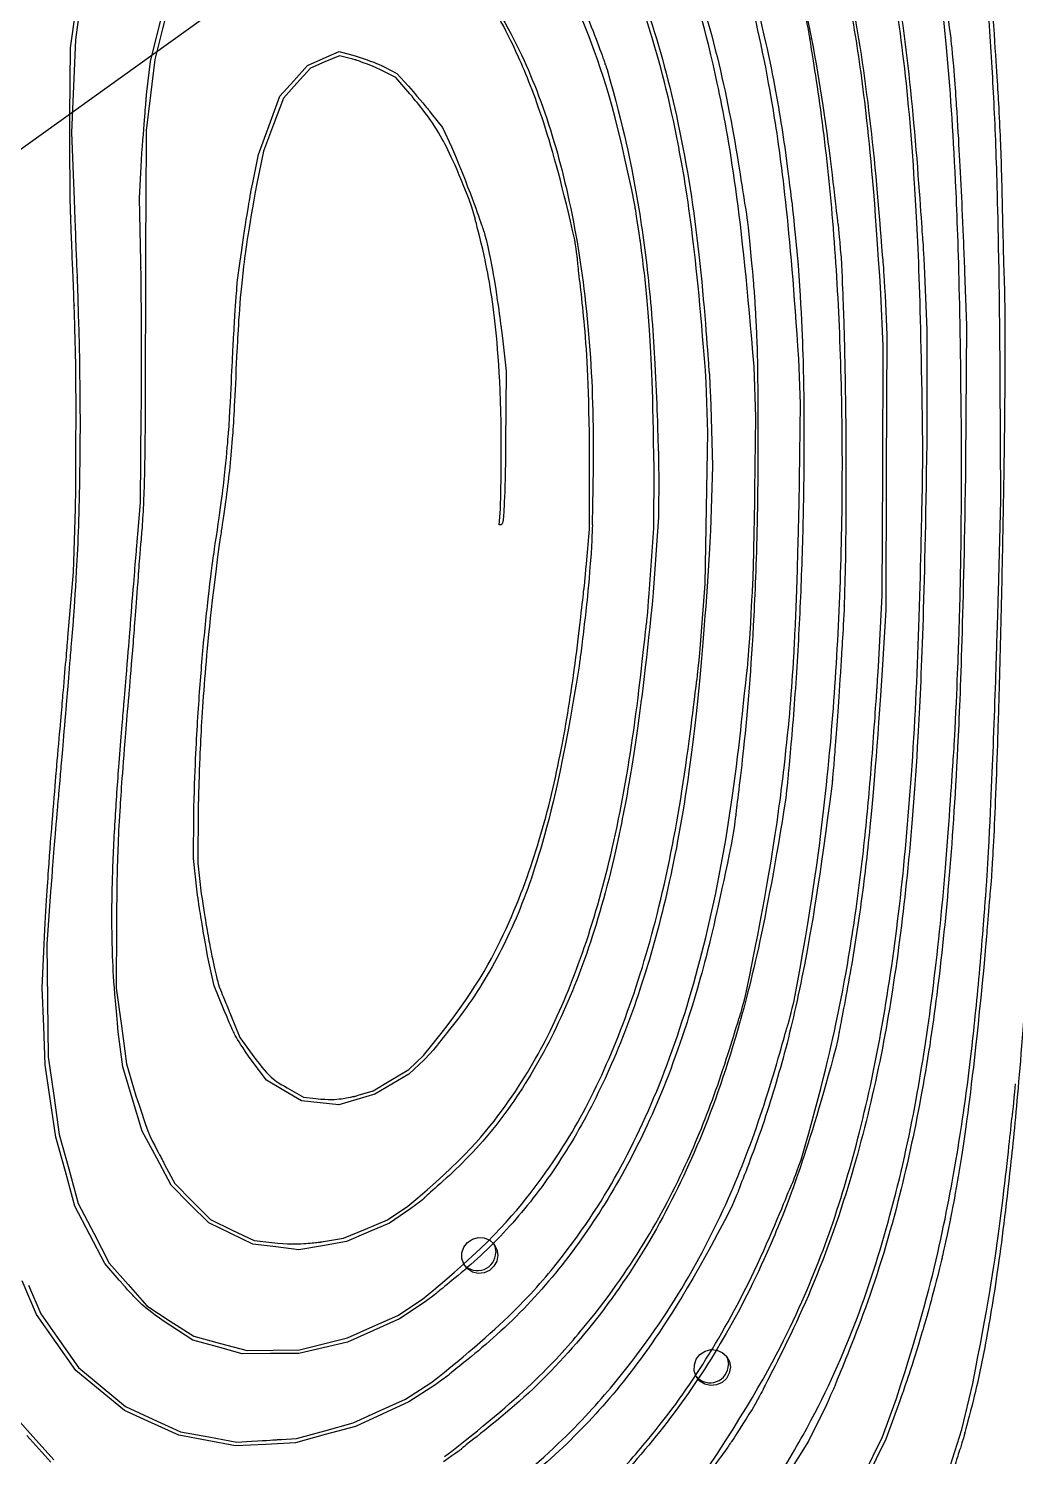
# Model space of a CAD drawing. Header units: millimetres. Extents: x -1640 to 0, y -1584 to 0.
# Drawn here: x -1118.4 to -939.9, y -1447.6 to -1189.4 of the extents above; entities that cross this region are included whole.
import ezdxf

# ---------------------------------------------------------------- set-up
doc = ezdxf.new("R2010")
doc.units = ezdxf.units.MM

msp = doc.modelspace()

# ---------------------------------------------------------------- linework, layer by layer
at = {"color": 7, "linetype": 'Continuous'}
for p, q in [((-1639.34, -1584.03), (-797.39, -979.77)), ((-1094.89, -1189.46), (-1093.44, -1183.6)), ((-1092.8, -1183.88), (-1094.16, -1189.43)), ((-1110.81, -1192.88), (-1109.87, -1186.03)), ((-1109.09, -1185.58), (-1109.88, -1191.41)), ((-1096.34, -1195.31), (-1094.89, -1189.46)), ((-1094.16, -1189.43), (-1095.53, -1194.98)), ((-1109.88, -1191.41), (-1110.25, -1199.79)), ((-1110.9, -1205.24), (-1110.81, -1192.88)), ((-1096.98, -1200.82), (-1096.34, -1195.31)), ((-1095.53, -1194.98), (-1096.32, -1201.39)), ((-1067.93, -1196.02), (-1065.09, -1194.78)), ((-1064.81, -1195.41), (-1067.43, -1196.54)), ((-1065.09, -1194.78), (-1062.25, -1193.54)), ((-1062.18, -1194.28), (-1064.81, -1195.41)), ((-1062.25, -1193.54), (-1059.32, -1194.29)), ((-1059.73, -1194.9), (-1062.18, -1194.28)), ((-1070.43, -1198.82), (-1067.93, -1196.02)), ((-1067.43, -1196.54), (-1069.86, -1199.24)), ((-1052, -1198.23), (-1054.64, -1196.87)), ((-1054.1, -1196.27), (-1051.8, -1197.5)), ((-1051.8, -1197.5), (-1049.69, -1199.81)), ((-1110.25, -1199.79), (-1110.61, -1208.16)), ((-1072.93, -1201.62), (-1070.43, -1198.82)), ((-1069.86, -1199.24), (-1072.29, -1201.93)), ((-1049.78, -1200.75), (-1052, -1198.23)), ((-1096.32, -1201.39), (-1097.11, -1207.8)), ((-1074.87, -1206.88), (-1072.93, -1201.62)), ((-1072.29, -1201.93), (-1074.09, -1206.74)), ((-1045.56, -1204.7), (-1043.53, -1207.28)), ((-1110.61, -1208.16), (-1110.17, -1220.29)), ((-1097.11, -1207.8), (-1097.2, -1221.18)), ((-1076.81, -1212.15), (-1074.87, -1206.88)), ((-1074.09, -1206.74), (-1075.88, -1211.55)), ((-1043.53, -1207.28), (-1041.9, -1210.75)), ((-1098.31, -1220.03), (-1097.97, -1213.18)), ((-1077.86, -1217.25), (-1076.81, -1212.15)), ((-1075.88, -1211.55), (-1077.11, -1217.39)), ((-1098.08, -1231.52), (-1098.31, -1220.03)), ((-956.36, -1233.75), (-955.93, -1243.78)), ((-949.14, -1233.35), (-948.81, -1243.09)), ((-963.84, -1246.8), (-964.28, -1237.25)), ((-963.51, -1237.64), (-963.17, -1244.76)), ((-955.93, -1243.78), (-955.98, -1264.43)), ((-948.81, -1243.09), (-948.95, -1267.81)), ((-1032.69, -1245.37), (-1032.05, -1251.32)), ((-963.93, -1269.35), (-963.84, -1246.8)), ((-963.17, -1244.76), (-963.29, -1269.63)), ((-978.83, -1257.21), (-979.13, -1249.07)), ((-1032.05, -1251.32), (-1032.12, -1264.41)), ((-986.85, -1259.66), (-987.21, -1250.5)), ((-995.55, -1262.41), (-995.85, -1253.39)), ((-942.58, -1274.7), (-942.67, -1252.59)), ((-979.07, -1275.54), (-978.83, -1257.21)), ((-1098.15, -1275), (-1098, -1259)), ((-995, -1257.6), (-994.7, -1268.5)), ((-987.04, -1273.04), (-986.85, -1259.66)), ((-995.79, -1276.08), (-995.55, -1262.41)), ((-1016.98, -1279.89), (-1016.93, -1266.8)), ((-1005.35, -1279.71), (-1005.29, -1268.95)), ((-1004.45, -1269.98), (-1004.49, -1277.71)), ((-994.7, -1268.5), (-995.08, -1280.14)), ((-964.02, -1291.89), (-963.93, -1269.35)), ((-963.29, -1269.63), (-963.4, -1294.5)), ((-1098.64, -1280.83), (-1098.15, -1275)), ((-943, -1291.28), (-942.58, -1274.7)), ((-1110.26, -1287.69), (-1109.9, -1276.2)), ((-1033.29, -1279.12), (-1033.08, -1276.28)), ((-1004.49, -1277.71), (-1005.43, -1291.36)), ((-996.03, -1289.75), (-995.79, -1276.08)), ((-1032.96, -1279.11), (-1033.29, -1279.12)), ((-1017.5, -1286.15), (-1016.98, -1279.89)), ((-1006.15, -1291.51), (-1005.35, -1279.71)), ((-1111.21, -1298.76), (-1110.26, -1287.69)), ((-996.96, -1301.55), (-996.03, -1289.75)), ((-964.72, -1304.7), (-964.02, -1291.89)), ((-963.4, -1294.5), (-963.97, -1304.4)), ((-1088.56, -1339.46), (-1088.52, -1331.74)), ((-1087.72, -1330.55), (-1087.77, -1340.29)), ((-1087.88, -1345.55), (-1088.56, -1339.46)), ((-1087.77, -1340.29), (-1087.15, -1345.81)), ((-1114.4, -1345.49), (-1115.07, -1354.95)), ((-1102.5, -1351.57), (-1102.52, -1362.91)), ((-1115.93, -1362.82), (-1115.58, -1354.96)), ((-1115.07, -1354.95), (-1114.95, -1365.13)), ((-1084.84, -1362.45), (-1086.02, -1357.05)), ((-1115.64, -1369.8), (-1115.93, -1362.82)), ((-1102.52, -1362.91), (-1101.61, -1369.73)), ((-1082.99, -1366.92), (-1084.84, -1362.45)), ((-1114.95, -1365.13), (-1114.83, -1375.31)), ((-1081.87, -1367.67), (-1080.16, -1371.83)), ((-1115.36, -1376.77), (-1115.64, -1369.8)), ((-1101.32, -1377.14), (-1102.16, -1370.76)), ((-1101.61, -1369.73), (-1100.71, -1376.55)), ((-1080.16, -1371.83), (-1077.96, -1374.88)), ((-1114.83, -1375.31), (-1113.83, -1382.33)), ((-1075.39, -1379.54), (-1077.93, -1376.09)), ((-1049.63, -1377.6), (-1046.99, -1375.05)), ((-1046.81, -1375.81), (-1049.63, -1378.42)), ((-1114.41, -1383.3), (-1115.36, -1376.77)), ((-1099.57, -1382.94), (-1101.32, -1377.14)), ((-1100.71, -1376.55), (-1098.97, -1382.34)), ((-1052.86, -1379.52), (-1049.63, -1377.6)), ((-1049.63, -1378.42), (-1052.71, -1380.25)), ((-1072.21, -1381.39), (-1075.39, -1379.54)), ((-1071.62, -1380.91), (-1068.65, -1382.62)), ((-1056.09, -1381.44), (-1052.86, -1379.52)), ((-1052.71, -1380.25), (-1055.8, -1382.08)), ((-1113.46, -1389.83), (-1114.41, -1383.3)), ((-1113.83, -1382.33), (-1112.83, -1389.35)), ((-1097.82, -1388.73), (-1099.57, -1382.94)), ((-1069.03, -1383.24), (-1072.21, -1381.39)), ((-1065.65, -1383.61), (-1069.03, -1383.24)), ((-1068.65, -1382.62), (-1066.47, -1382.87)), ((-1062.28, -1383.97), (-1065.65, -1383.61)), ((-1059.04, -1383.03), (-1062.28, -1383.97)), ((-1055.8, -1382.08), (-1059.04, -1383.03)), ((-1058.76, -1382.26), (-1056.09, -1381.44)), ((-1095.22, -1393.63), (-1097.82, -1388.73)), ((-1111.73, -1396.06), (-1113.46, -1389.83)), ((-1112.83, -1389.35), (-1111.13, -1395.58)), ((-1092.61, -1398.54), (-1095.22, -1393.63)), ((-1110, -1402.29), (-1111.73, -1396.06)), ((-1111.13, -1395.58), (-1109.43, -1401.81)), ((-1093.78, -1394.77), (-1091.96, -1398.24)), ((-1089.2, -1401.93), (-1092.61, -1398.54)), ((-1091.96, -1398.24), (-1088.73, -1401.48)), ((-1109.43, -1401.81), (-1106.61, -1407.21)), ((-1085.79, -1405.32), (-1089.2, -1401.93)), ((-1088.73, -1401.48), (-1085.49, -1404.73)), ((-1107.31, -1407.48), (-1110, -1402.29)), ((-1053.48, -1404.81), (-1049.82, -1402.34)), ((-1049.25, -1402.76), (-1053.1, -1405.37)), ((-1081.83, -1407.24), (-1085.79, -1405.32)), ((-1085.49, -1404.73), (-1081.55, -1406.64)), ((-1081.55, -1406.64), (-1077.6, -1408.55)), ((-1061.46, -1408.1), (-1057.47, -1406.45)), ((-1057, -1407.04), (-1060.9, -1408.71)), ((-1057.47, -1406.45), (-1053.48, -1404.81)), ((-1053.1, -1405.37), (-1057, -1407.04)), ((-1104.61, -1412.68), (-1107.31, -1407.48)), ((-1106.61, -1407.21), (-1103.8, -1412.61)), ((-1077.86, -1409.17), (-1081.83, -1407.24)), ((-1073.69, -1409.69), (-1077.86, -1409.17)), ((-1077.6, -1408.55), (-1074.38, -1408.9)), ((-1069.52, -1410.2), (-1073.69, -1409.69)), ((-1065.21, -1409.46), (-1069.52, -1410.2)), ((-1060.9, -1408.71), (-1065.21, -1409.46)), ((-1064.7, -1408.66), (-1061.46, -1408.1)), ((-1101.99, -1415.69), (-1104.61, -1412.68)), ((-1103.8, -1412.61), (-1100.4, -1416.47)), ((-1116.96, -1421.88), (-1119.52, -1415.81)), ((-1118.39, -1416.62), (-1116.2, -1421.78)), ((-1100.4, -1416.47), (-1096.99, -1420.34)), ((-1051.59, -1422.08), (-1047.18, -1419.12)), ((-1047.04, -1419.88), (-1051.3, -1422.69)), ((-1113.39, -1426.94), (-1116.96, -1421.88)), ((-1116.2, -1421.78), (-1112.77, -1426.62)), ((-1096.99, -1420.34), (-1092.76, -1423.09)), ((-1056.14, -1424.1), (-1051.59, -1422.08)), ((-1088.66, -1426.53), (-1092.83, -1423.86)), ((-1092.76, -1423.09), (-1088.52, -1425.84)), ((-1060.69, -1426.12), (-1056.14, -1424.1)), ((-1056, -1424.81), (-1060.69, -1426.93)), ((-1051.3, -1422.69), (-1056, -1424.81)), ((-1109.82, -1432.01), (-1113.39, -1426.94)), ((-1112.77, -1426.62), (-1109.35, -1431.47)), ((-1084.2, -1427.77), (-1088.66, -1426.53)), ((-1088.52, -1425.84), (-1083.69, -1427.14)), ((-1079.75, -1429.01), (-1084.2, -1427.77)), ((-1083.69, -1427.14), (-1078.85, -1428.43)), ((-1069.4, -1428.29), (-1065.05, -1427.21)), ((-1060.69, -1426.93), (-1065.09, -1427.93)), ((-1065.05, -1427.21), (-1060.69, -1426.12)), ((-1074.62, -1428.97), (-1079.75, -1429.01)), ((-1078.85, -1428.43), (-1074.13, -1428.36)), ((-1069.49, -1428.94), (-1074.62, -1428.97)), ((-1074.13, -1428.36), (-1069.4, -1428.29)), ((-1065.09, -1427.93), (-1069.49, -1428.94)), ((-1105.43, -1435.63), (-1109.82, -1432.01)), ((-1109.35, -1431.47), (-1105.1, -1435.02)), ((-1105.1, -1435.02), (-1100.85, -1438.56)), ((-1050.2, -1437.19), (-1045.64, -1434.27)), ((-1044.94, -1434.67), (-1049.61, -1437.7)), ((-949.6, -1442.7), (-947.67, -1434.35)), ((-1101.04, -1439.26), (-1105.43, -1435.63)), ((-1054.95, -1439.35), (-1050.2, -1437.19)), ((-1049.61, -1437.7), (-1054.45, -1439.92)), ((-963.99, -1444.01), (-961.45, -1437.11)), ((-960.84, -1437.51), (-963.4, -1444.47)), ((-1122.34, -1438.65), (-1118.08, -1443.41)), ((-1096.14, -1441.5), (-1101.04, -1439.26)), ((-1100.85, -1438.56), (-1095.9, -1440.83)), ((-1059.71, -1441.51), (-1054.95, -1439.35)), ((-1054.45, -1439.92), (-1059.3, -1442.14)), ((-974.12, -1438.21), (-977.35, -1444.79)), ((-1091.24, -1443.74), (-1096.14, -1441.5)), ((-1095.9, -1440.83), (-1090.94, -1443.1)), ((-1090.94, -1443.1), (-1085.82, -1444.04)), ((-1069.93, -1444.31), (-1064.82, -1442.91)), ((-1064.82, -1442.91), (-1059.71, -1441.51)), ((-1059.3, -1442.14), (-1064.73, -1443.63)), ((-952.14, -1450.67), (-949.6, -1442.7)), ((-1114.35, -1448.6), (-1118.68, -1443.76)), ((-1118.08, -1443.41), (-1113.82, -1448.16)), ((-1086.12, -1444.7), (-1091.24, -1443.74)), ((-1080.99, -1445.67), (-1086.12, -1444.7)), ((-1085.82, -1444.04), (-1080.7, -1444.98)), ((-1075.57, -1445.39), (-1080.99, -1445.67)), ((-1080.7, -1444.98), (-1078.06, -1444.83)), ((-1070.15, -1445.12), (-1075.57, -1445.39)), ((-1072.68, -1444.49), (-1069.93, -1444.31)), ((-1064.73, -1443.63), (-1070.15, -1445.12)), ((-977.35, -1444.79), (-981.2, -1450.96)), ((-967.4, -1451.04), (-963.99, -1444.01)), ((-963.4, -1444.47), (-966.88, -1451.56))]:
    msp.add_line(p, q, dxfattribs=at)
at = {"color": 7, "linetype": 'Continuous', "lineweight": 25, "flags": 128}
for points in [[(-1033.53, -1411.17), (-1033.72, -1412.23), (-1034.23, -1413.18), (-1035.03, -1413.92), (-1036.02, -1414.36), (-1037.1, -1414.47), (-1038.14, -1414.22), (-1039.04, -1413.65), (-1039.7, -1412.81), (-1040.05, -1411.8), (-1040.04, -1410.73), (-1039.69, -1409.71), (-1039.02, -1408.86), (-1038.11, -1408.26), (-1037.07, -1407.98), (-1035.99, -1408.05), (-1035, -1408.47), (-1034.21, -1409.18), (-1033.71, -1410.12), (-1033.53, -1411.17)], [(-1034.3, -1409.08), (-1034.06, -1409.62), (-1033.88, -1410.67)], [(-991.49, -1431.45), (-991.68, -1432.51), (-992.19, -1433.46), (-992.99, -1434.2), (-993.98, -1434.64), (-995.06, -1434.75), (-996.1, -1434.5), (-997, -1433.93), (-997.66, -1433.09), (-998.01, -1432.09), (-998, -1431.01), (-997.65, -1430), (-996.98, -1429.14), (-996.07, -1428.54), (-995.03, -1428.26), (-993.95, -1428.34), (-992.97, -1428.75), (-992.18, -1429.46), (-991.67, -1430.4), (-991.49, -1431.45)], [(-992.26, -1429.36), (-992.02, -1429.9), (-991.84, -1430.95)]]:
    msp.add_lwpolyline(points, dxfattribs=at)
at = {"color": 7, "linetype": 'Continuous', "lineweight": 25}
for centre in [(-1037.2, -1410.66), (-995.16, -1430.94)]:
    msp.add_arc(centre, 3.31, 221.6398, 359.8019, dxfattribs=at)
at = {"color": 7, "linetype": 'Continuous'}
for points, knots in [([(-1027.13, -1098.98), (-1013.87, -1111.05), (-1002.5, -1124.95), (-992.96, -1140.83), (-985.17, -1158.83), (-978.83, -1180.11), (-974.29, -1204.04), (-971.47, -1230.78), (-972.26, -1221.84), (-971.47, -1230.78)], [0, 0, 0, 0, 0.121684, 0.243718, 0.369613, 0.502753, 0.653321, 0.818221, 1, 1, 1, 1]), ([(-956.68, -1266.56), (-956.95, -1240.09), (-958.04, -1216.17), (-960, -1194.58), (-962.88, -1175.1), (-966.74, -1157.5), (-973.32, -1136.93), (-981.76, -1118.73), (-992.16, -1102.38), (-988.54, -1107.74), (-992.16, -1102.38)], [0, 0, 0, 0, 0.154453, 0.294273, 0.420987, 0.536225, 0.641745, 0.768382, 0.886203, 1, 1, 1, 1]), ([(-991.31, -1102.37), (-982.66, -1115.57), (-975.38, -1129.91), (-969.39, -1145.7), (-964.59, -1163.27), (-960.76, -1183.95), (-958.05, -1207.32), (-956.36, -1233.75), (-956.83, -1224.93), (-956.36, -1233.75)], [0, 0, 0, 0, 0.11473, 0.231522, 0.354113, 0.486176, 0.638455, 0.808604, 1, 1, 1, 1]), ([(-949.66, -1268.41), (-949.83, -1240.62), (-950.65, -1215.76), (-952.16, -1193.54), (-954.41, -1173.69), (-957.44, -1155.94), (-962.68, -1135.41), (-969.44, -1117.39), (-977.83, -1101.27), (-974.9, -1106.57), (-977.83, -1101.27)], [0, 0, 0, 0, 0.161553, 0.306292, 0.435953, 0.552349, 0.657385, 0.781112, 0.89364, 1, 1, 1, 1]), ([(-1000.74, -1109.05), (-991.8, -1121.55), (-984.15, -1135.56), (-977.75, -1151.24), (-972.56, -1168.76), (-968.35, -1189.27), (-965.35, -1212.16), (-963.51, -1237.64), (-964.02, -1229.13), (-963.51, -1237.64)], [0, 0, 0, 0, 0.1132224, 0.2307608, 0.3554046, 0.4897576, 0.6434809, 0.8128501, 1, 1, 1, 1]), ([(-970.2, -1114.01), (-965.08, -1126.26), (-960.73, -1139.65), (-957.1, -1154.36), (-953.71, -1173.59), (-951.23, -1195.13), (-951.97, -1187.94), (-951.23, -1195.13)], [0, 0, 0, 0, 0.158894, 0.327353, 0.508324, 0.741429, 1, 1, 1, 1]), ([(-1042.2, -1117.75), (-1030.21, -1127.07), (-1019.59, -1138.46), (-1010.38, -1151.84), (-1002.62, -1167.12), (-996.09, -1185.07), (-991.25, -1204.93), (-988.14, -1226.6), (-989.03, -1219.35), (-988.14, -1226.6)], [0, 0, 0, 0, 0.120968, 0.245155, 0.374688, 0.511302, 0.663483, 0.826098, 1, 1, 1, 1]), ([(-979.13, -1249.07), (-980.71, -1224.61), (-983.61, -1202.58), (-987.88, -1182.77), (-993.59, -1165.02), (-1001.18, -1148.41), (-1010.49, -1133.62), (-1021.59, -1120.44), (-1017.76, -1124.73), (-1021.59, -1120.44)], [0, 0, 0, 0, 0.176284, 0.336329, 0.482391, 0.617046, 0.749047, 0.875414, 1, 1, 1, 1]), ([(-1045.21, -1131.41), (-1032.69, -1141.53), (-1021.97, -1154.05), (-1013.05, -1169), (-1005.92, -1186.43), (-1000.35, -1207.36), (-996.71, -1231.07), (-995, -1257.6), (-995.41, -1248.74), (-995, -1257.6)], [0, 0, 0, 0, 0.114257, 0.231367, 0.355118, 0.488791, 0.642366, 0.812158, 1, 1, 1, 1]), ([(-995.85, -1253.39), (-997.57, -1229.48), (-1000.98, -1207.77), (-1006.08, -1188.31), (-1012.86, -1171.13), (-1021.73, -1155.64), (-1032.39, -1142.77), (-1044.83, -1132.54), (-1040.53, -1135.79), (-1044.83, -1132.54)], [0, 0, 0, 0, 0.176781, 0.339065, 0.487866, 0.624576, 0.756874, 0.880822, 1, 1, 1, 1]), ([(-987.21, -1250.5), (-989.4, -1222.71), (-993.61, -1197.82), (-999.84, -1175.88), (-1006.14, -1160.75), (-1013.66, -1147.49), (-1022.4, -1136.14), (-1019.37, -1139.84), (-1022.4, -1136.14)], [0, 0, 0, 0, 0.228089, 0.43494, 0.622095, 0.756785, 0.882132, 1, 1, 1, 1]), ([(-1008.76, -1221.3), (-1012.14, -1204.29), (-1017.6, -1188.23), (-1024.87, -1173.64), (-1031.67, -1163.55), (-1039.27, -1154.96), (-1047.54, -1148.11), (-1044.7, -1150.31), (-1047.54, -1148.11)], [0, 0, 0, 0, 0.203633, 0.403247, 0.595248, 0.738553, 0.8737, 1, 1, 1, 1]), ([(-964.28, -1237.25), (-965.36, -1219.78), (-966.9, -1203.9), (-968.92, -1189.39), (-971.97, -1173.77), (-975.8, -1159.43), (-974.45, -1164.19), (-975.8, -1159.43)], [0, 0, 0, 0, 0.221593, 0.423801, 0.609568, 0.811529, 1, 1, 1, 1]), ([(-1050.08, -1166.51), (-1040.38, -1175.52), (-1032.2, -1187.39), (-1025.6, -1201.88), (-1020.66, -1218.74), (-1017.33, -1238.67), (-1015.98, -1260.64), (-1016.68, -1284.38), (-1016.29, -1276.47), (-1016.68, -1284.38)], [0, 0, 0, 0, 0.104358, 0.218172, 0.343768, 0.482171, 0.641099, 0.813939, 1, 1, 1, 1]), ([(-991.71, -1168.11), (-987.29, -1182.14), (-983.82, -1197.12), (-981.7, -1209.81), (-980.08, -1223.49), (-980.57, -1218.92), (-980.08, -1223.49)], [0, 0, 0, 0, 0.259732, 0.530928, 0.757443, 1, 1, 1, 1]), ([(-942.67, -1252.59), (-942.84, -1233.84), (-943.19, -1217.44), (-943.76, -1202.7), (-944.74, -1186.49), (-946.11, -1170.48), (-945.63, -1175.81), (-946.11, -1170.48)], [0, 0, 0, 0, 0.227916, 0.427345, 0.606814, 0.804331, 1, 1, 1, 1]), ([(-1019.62, -1227.57), (-1023.8, -1209.09), (-1029.91, -1193.14), (-1036.07, -1182.39), (-1043.41, -1173.22), (-1040.86, -1176.2), (-1043.41, -1173.22)], [0, 0, 0, 0, 0.314424, 0.59844, 0.804566, 1, 1, 1, 1]), ([(-1021.18, -1178.44), (-1019.4, -1182.22), (-1017.12, -1187.72), (-1015.31, -1192.43), (-1013.77, -1196.8), (-1014.27, -1195.34), (-1013.77, -1196.8)], [0, 0, 0, 0, 0.21089, 0.511657, 0.766114, 1, 1, 1, 1]), ([(-980.03, -1365.43), (-976.73, -1347.97), (-974.19, -1328.56), (-972.4, -1307.79), (-971.37, -1286.21), (-971.12, -1264.42), (-971.63, -1243.34), (-972.9, -1223.14), (-974.93, -1204.36), (-977.74, -1187.53), (-976.74, -1193.13), (-977.74, -1187.53)], [0, 0, 0, 0, 0.099006, 0.20817, 0.324585, 0.445257, 0.567152, 0.685115, 0.798449, 0.904325, 1, 1, 1, 1]), ([(-944.02, -1187.31), (-943.42, -1195.93), (-942.99, -1202.9), (-942.69, -1209), (-942.45, -1216.12), (-942.28, -1224.37), (-942.33, -1221.62), (-942.28, -1224.37)], [0, 0, 0, 0, 0.232894, 0.421097, 0.585579, 0.777519, 1, 1, 1, 1]), ([(-1054.64, -1196.87), (-1057.55, -1195.6), (-1059.73, -1194.9), (-1059, -1195.12), (-1059.73, -1194.9)], [0, 0, 0, 0, 0.581913, 1, 1, 1, 1]), ([(-1059.32, -1194.29), (-1056.24, -1195.31), (-1054.1, -1196.27), (-1054.81, -1195.94), (-1054.1, -1196.27)], [0, 0, 0, 0, 0.579227, 1, 1, 1, 1]), ([(-951.23, -1195.13), (-950.81, -1200.37), (-950.38, -1207.01), (-949.96, -1214.58), (-949.5, -1224.04), (-949.14, -1233.35), (-949.26, -1230.25), (-949.14, -1233.35)], [0, 0, 0, 0, 0.137304, 0.311256, 0.509359, 0.75683, 1, 1, 1, 1]), ([(-1013.77, -1196.8), (-1010.66, -1207.85), (-1008.14, -1220.38), (-1006.25, -1234.13), (-1004.87, -1251.58), (-1004.45, -1269.98), (-1004.52, -1263.84), (-1004.45, -1269.98)], [0, 0, 0, 0, 0.155403, 0.328197, 0.515767, 0.751957, 1, 1, 1, 1]), ([(-1049.69, -1199.81), (-1047.34, -1202.51), (-1045.56, -1204.7), (-1046.15, -1203.96), (-1045.56, -1204.7)], [0, 0, 0, 0, 0.559824, 1, 1, 1, 1]), ([(-1097.97, -1213.18), (-1097.47, -1205.92), (-1096.98, -1200.82), (-1097.16, -1202.52), (-1096.98, -1200.82)], [0, 0, 0, 0, 0.586881, 1, 1, 1, 1]), ([(-1038.23, -1221.65), (-1041.02, -1214.24), (-1043.81, -1208.66), (-1046.43, -1204.8), (-1049.78, -1200.75), (-1048.63, -1202.08), (-1049.78, -1200.75)], [0, 0, 0, 0, 0.328813, 0.587521, 0.781565, 1, 1, 1, 1]), ([(-1110.79, -1222.84), (-1110.87, -1219.37), (-1110.91, -1214.34), (-1110.9, -1205.24), (-1110.91, -1208.28), (-1110.9, -1205.24)], [0, 0, 0, 0, 0.197174, 0.482901, 1, 1, 1, 1]), ([(-1041.9, -1210.75), (-1038.07, -1219.95), (-1035.64, -1227.52), (-1036.4, -1224.98), (-1035.64, -1227.52)], [0, 0, 0, 0, 0.556579, 1, 1, 1, 1]), ([(-1077.11, -1217.39), (-1078.72, -1225.98), (-1079.82, -1234.35), (-1080.4, -1241.49), (-1080.82, -1249.73), (-1080.7, -1246.98), (-1080.82, -1249.73)], [0, 0, 0, 0, 0.267917, 0.52669, 0.746684, 1, 1, 1, 1]), ([(-1080.59, -1234.89), (-1079.27, -1224.98), (-1077.86, -1217.25), (-1078.36, -1219.83), (-1077.86, -1217.25)], [0, 0, 0, 0, 0.560004, 1, 1, 1, 1]), ([(-1110.17, -1220.29), (-1109.96, -1225.74), (-1109.78, -1230.45), (-1109.66, -1233.2), (-1109.59, -1234.75), (-1109.61, -1234.23), (-1109.59, -1234.75)], [0, 0, 0, 0, 0.377244, 0.703, 0.892802, 1, 1, 1, 1]), ([(-1097.2, -1221.18), (-1097.24, -1228.74), (-1097.26, -1238.09), (-1097.28, -1245.74), (-1097.28, -1252.88), (-1097.28, -1250.5), (-1097.28, -1252.88)], [0, 0, 0, 0, 0.238536, 0.533469, 0.774736, 1, 1, 1, 1]), ([(-1110.21, -1237.52), (-1110.58, -1228.36), (-1110.7, -1225.22), (-1110.79, -1222.84), (-1110.76, -1223.63), (-1110.79, -1222.84)], [0, 0, 0, 0, 0.623553, 0.837473, 1, 1, 1, 1]), ([(-1033.08, -1276.28), (-1032.63, -1259.47), (-1033.71, -1243.19), (-1035.56, -1231.58), (-1038.23, -1221.65), (-1037.27, -1224.94), (-1038.23, -1221.65)], [0, 0, 0, 0, 0.304189, 0.599725, 0.813118, 1, 1, 1, 1]), ([(-1008.04, -1225.95), (-1008.52, -1222.97), (-1008.76, -1221.3), (-1008.68, -1221.86), (-1008.76, -1221.3)], [0, 0, 0, 0, 0.6418957, 1, 1, 1, 1]), ([(-980.08, -1223.49), (-979.48, -1229.59), (-979.32, -1231.25), (-979.22, -1232.2), (-979.26, -1231.89), (-979.22, -1232.2)], [0, 0, 0, 0, 0.700683, 0.891188, 1, 1, 1, 1]), ([(-1005.29, -1268.95), (-1005.45, -1255.33), (-1006.09, -1242.84), (-1006.93, -1233.94), (-1008.04, -1225.95), (-1007.64, -1228.61), (-1008.04, -1225.95)], [0, 0, 0, 0, 0.315452, 0.605319, 0.812629, 1, 1, 1, 1]), ([(-942.28, -1224.37), (-942.13, -1230.7), (-942.02, -1233.68), (-942.06, -1232.68), (-942.02, -1233.68)], [0, 0, 0, 0, 0.679404, 1, 1, 1, 1]), ([(-1035.64, -1227.52), (-1034.79, -1231.22), (-1033.89, -1236.39), (-1032.69, -1245.37), (-1033.06, -1242.37), (-1032.69, -1245.37)], [0, 0, 0, 0, 0.209897, 0.499652, 1, 1, 1, 1]), ([(-1016.93, -1266.8), (-1017.06, -1254.28), (-1017.64, -1243.59), (-1019.62, -1227.57), (-1018.86, -1232.9), (-1019.62, -1227.57)], [0, 0, 0, 0, 0.3176879, 0.5897071, 1, 1, 1, 1]), ([(-988.14, -1226.6), (-987.65, -1231.66), (-987.31, -1235.45), (-987.07, -1238.66), (-986.85, -1242.63), (-986.62, -1247.87), (-986.69, -1246.13), (-986.62, -1247.87)], [0, 0, 0, 0, 0.238309, 0.41673, 0.567588, 0.754, 1, 1, 1, 1]), ([(-1098, -1259), (-1097.96, -1250.98), (-1097.97, -1242.55), (-1098.01, -1236.46), (-1098.08, -1231.52), (-1098.05, -1233.17), (-1098.08, -1231.52)], [0, 0, 0, 0, 0.2917419, 0.598491, 0.8200149, 1, 1, 1, 1]), ([(-971.47, -1230.78), (-971.12, -1237.64), (-970.85, -1246.5), (-970.66, -1256.61), (-970.57, -1267.2), (-970.58, -1278.02), (-970.71, -1287.68), (-970.96, -1295.34), (-970.86, -1292.79), (-970.96, -1295.34)], [0, 0, 0, 0, 0.106525, 0.243838, 0.400348, 0.564446, 0.731843, 0.881471, 1, 1, 1, 1]), ([(-979.22, -1232.2), (-978.51, -1242.66), (-978.16, -1255.36), (-978.15, -1269.58), (-978.47, -1284.57), (-979.15, -1300.3), (-980.15, -1315.23), (-981.45, -1328.51), (-980.99, -1324.09), (-981.45, -1328.51)], [0, 0, 0, 0, 0.108869, 0.240761, 0.388202, 0.543649, 0.706847, 0.861848, 1, 1, 1, 1]), ([(-942.02, -1233.68), (-941.86, -1238.72), (-941.82, -1246.7), (-941.88, -1256.95), (-942.02, -1268.85), (-942.25, -1281.75), (-942.53, -1294.99), (-942.84, -1307.23), (-943.19, -1318.67), (-943.55, -1328.76), (-943.92, -1336.98), (-944.29, -1342.79), (-944.16, -1340.85), (-944.29, -1342.79)], [0, 0, 0, 0, 0.0462918, 0.1193801, 0.2133874, 0.3224206, 0.440583, 0.5619763, 0.6740926, 0.7788938, 0.8714374, 0.9467832, 1, 1, 1, 1]), ([(-1109.59, -1234.75), (-1109, -1252.85), (-1109.09, -1271.95), (-1109.6, -1286.19), (-1110.5, -1298.6), (-1110.17, -1294.47), (-1110.5, -1298.6)], [0, 0, 0, 0, 0.28376, 0.582552, 0.805523, 1, 1, 1, 1]), ([(-1082.04, -1259.97), (-1081.63, -1251.45), (-1081.32, -1245.32), (-1081.08, -1241.01), (-1080.84, -1237.52), (-1080.6, -1234.89), (-1080.68, -1235.77), (-1080.6, -1234.89)], [0, 0, 0, 0, 0.339365, 0.583911, 0.75573, 0.894924, 1, 1, 1, 1]), ([(-1109.9, -1276.2), (-1109.71, -1255.52), (-1109.89, -1246.89), (-1110.21, -1237.52), (-1110.1, -1240.64), (-1110.21, -1237.52)], [0, 0, 0, 0, 0.534263, 0.757595, 1, 1, 1, 1]), ([(-986.62, -1247.87), (-986.29, -1273.03), (-987.21, -1298.53), (-988.77, -1317.7), (-991.01, -1335.2), (-990.2, -1329.37), (-991.01, -1335.2)], [0, 0, 0, 0, 0.287685, 0.579259, 0.798799, 1, 1, 1, 1]), ([(-1080.82, -1249.73), (-1081.15, -1257.36), (-1081.52, -1263.51), (-1081.99, -1268.89), (-1082.78, -1275.22), (-1083.91, -1282.64), (-1083.52, -1280.17), (-1083.91, -1282.64)], [0, 0, 0, 0, 0.231004, 0.417387, 0.580807, 0.773489, 1, 1, 1, 1]), ([(-1097.28, -1252.88), (-1097.31, -1261.16), (-1097.38, -1267.87), (-1097.52, -1273.31), (-1097.77, -1278.42), (-1098.12, -1282.57), (-1097.99, -1281.18), (-1098.12, -1282.57)], [0, 0, 0, 0, 0.278591, 0.504835, 0.687785, 0.860182, 1, 1, 1, 1]), ([(-1084.63, -1282.51), (-1083.55, -1275.45), (-1082.75, -1269.08), (-1082.04, -1259.97), (-1082.24, -1263.01), (-1082.04, -1259.97)], [0, 0, 0, 0, 0.314283, 0.597204, 1, 1, 1, 1]), ([(-1032.12, -1264.41), (-1032.24, -1274.71), (-1032.56, -1278.62), (-1032.74, -1279), (-1032.96, -1279.11), (-1032.88, -1279.08), (-1032.96, -1279.11)], [0, 0, 0, 0, 0.6919824, 0.955237, 0.9835657, 1, 1, 1, 1]), ([(-955.98, -1264.43), (-956.39, -1293), (-957.47, -1318.7), (-959.29, -1341.78), (-961.88, -1362.52), (-965.29, -1381.16), (-971.09, -1402.83), (-978.48, -1421.94), (-987.57, -1439.05), (-984.39, -1433.42), (-987.57, -1439.05)], [0, 0, 0, 0, 0.159621, 0.303241, 0.432455, 0.548933, 0.654439, 0.779135, 0.892744, 1, 1, 1, 1]), ([(-995.41, -1449.43), (-986.69, -1436.23), (-979.23, -1421.89), (-972.95, -1406.11), (-967.79, -1388.58), (-963.7, -1369.01), (-960.65, -1347.5), (-958.51, -1323.45), (-957.21, -1296.56), (-956.68, -1266.56), (-956.79, -1276.56), (-956.68, -1266.56)], [0, 0, 0, 0, 0.082651, 0.16727, 0.25634, 0.352316, 0.457536, 0.571985, 0.699367, 0.841475, 1, 1, 1, 1]), ([(-948.95, -1267.81), (-949.37, -1295.55), (-950.32, -1320.58), (-951.83, -1343.13), (-953.93, -1363.42), (-956.66, -1381.69), (-961.24, -1402.93), (-967.04, -1421.6), (-974.12, -1438.21), (-971.64, -1432.72), (-974.12, -1438.21)], [0, 0, 0, 0, 0.160238, 0.304844, 0.435233, 0.552867, 0.659266, 0.784264, 0.896514, 1, 1, 1, 1]), ([(-950.76, -1314.52), (-950.36, -1305.34), (-950.07, -1297.49), (-949.88, -1290.02), (-949.78, -1283.79), (-949.71, -1276.74), (-949.66, -1268.41), (-949.67, -1271.18), (-949.66, -1268.41)], [0, 0, 0, 0, 0.1992725, 0.3694542, 0.5313681, 0.6663556, 0.8192003, 1, 1, 1, 1]), ([(-987.41, -1289.77), (-987.31, -1287.01), (-987.2, -1282.35), (-987.04, -1273.04), (-987.09, -1276.14), (-987.04, -1273.04)], [0, 0, 0, 0, 0.16473, 0.443255, 1, 1, 1, 1]), ([(-988.81, -1364.54), (-984.21, -1342.65), (-981.17, -1319.36), (-980.13, -1305.99), (-979.44, -1291.47), (-979.07, -1275.54), (-979.17, -1280.85), (-979.07, -1275.54)], [0, 0, 0, 0, 0.248764, 0.510405, 0.65996, 0.822142, 1, 1, 1, 1]), ([(-995.08, -1280.14), (-996.42, -1303.57), (-998.86, -1324.96), (-1002.42, -1344.34), (-1007.1, -1361.75), (-1012.92, -1377.23), (-1019.76, -1390.57), (-1027.71, -1402.1), (-1036.81, -1411.86), (-1047.04, -1419.88), (-1043.54, -1417.31), (-1047.04, -1419.88)], [0, 0, 0, 0, 0.152618, 0.29247, 0.420314, 0.537081, 0.643931, 0.74062, 0.830819, 0.916527, 1, 1, 1, 1]), ([(-1099.63, -1292.91), (-1099.37, -1289.64), (-1099.07, -1285.99), (-1098.64, -1280.83), (-1098.79, -1282.55), (-1098.64, -1280.83)], [0, 0, 0, 0, 0.270436, 0.572458, 1, 1, 1, 1]), ([(-1098.12, -1282.57), (-1098.35, -1285.27), (-1098.58, -1288.39), (-1098.51, -1287.35), (-1098.58, -1288.39)], [0, 0, 0, 0, 0.463751, 1, 1, 1, 1]), ([(-1088.52, -1331.74), (-1088.31, -1323.17), (-1087.78, -1313.35), (-1087.01, -1303.14), (-1085.89, -1291.79), (-1084.63, -1282.51), (-1085.07, -1285.6), (-1084.63, -1282.51)], [0, 0, 0, 0, 0.173664, 0.372787, 0.579961, 0.810747, 1, 1, 1, 1]), ([(-1083.91, -1282.64), (-1085.54, -1295.07), (-1086.81, -1309.2), (-1087.45, -1320.33), (-1087.72, -1330.55), (-1087.65, -1327.14), (-1087.72, -1330.55)], [0, 0, 0, 0, 0.260364, 0.555266, 0.787246, 1, 1, 1, 1]), ([(-1016.68, -1284.38), (-1017.05, -1289.23), (-1017.49, -1293.68), (-1018.02, -1298.19), (-1018.83, -1304.64), (-1018.56, -1302.49), (-1018.83, -1304.64)], [0, 0, 0, 0, 0.239046, 0.458353, 0.680989, 1, 1, 1, 1]), ([(-1098.58, -1288.39), (-1099.01, -1294.24), (-1099.55, -1301.1), (-1100.59, -1313.58), (-1100.24, -1309.42), (-1100.59, -1313.58)], [0, 0, 0, 0, 0.232243, 0.5042933, 1, 1, 1, 1]), ([(-1046.99, -1375.05), (-1038.47, -1364.83), (-1031.42, -1351.92), (-1025.75, -1336.11), (-1022.23, -1321.51), (-1019.49, -1304.89), (-1017.5, -1286.15), (-1018.08, -1292.41), (-1017.5, -1286.15)], [0, 0, 0, 0, 0.138358, 0.291824, 0.467543, 0.62497, 0.801837, 1, 1, 1, 1]), ([(-987.9, -1298.79), (-987.6, -1293.22), (-987.41, -1289.77), (-987.47, -1290.92), (-987.41, -1289.77)], [0, 0, 0, 0, 0.6176427, 1, 1, 1, 1]), ([(-1100.87, -1308.2), (-1100.22, -1300.46), (-1099.63, -1292.91), (-1099.82, -1295.43), (-1099.63, -1292.91)], [0, 0, 0, 0, 0.5062848, 1, 1, 1, 1]), ([(-1049.81, -1402.34), (-1039.78, -1394.02), (-1031.05, -1383.41), (-1023.6, -1370.47), (-1017.42, -1355.18), (-1012.3, -1336.62), (-1008.55, -1315.4), (-1006.15, -1291.51), (-1006.82, -1299.48), (-1006.15, -1291.51)], [0, 0, 0, 0, 0.105223, 0.2163516, 0.3373071, 0.4712324, 0.6280468, 0.8037894, 1, 1, 1, 1]), ([(-1005.43, -1291.36), (-1007.72, -1314.44), (-1011.22, -1334.98), (-1015.96, -1353.05), (-1021.96, -1368.7), (-1029.62, -1382.56), (-1038.71, -1393.89), (-1049.25, -1402.76), (-1045.6, -1399.94), (-1049.25, -1402.76)], [0, 0, 0, 0, 0.188552, 0.357752, 0.509126, 0.644639, 0.772366, 0.889266, 1, 1, 1, 1]), ([(-945.04, -1342.51), (-944.39, -1330.56), (-943.78, -1316.24), (-943, -1291.28), (-943.24, -1299.6), (-943, -1291.28)], [0, 0, 0, 0, 0.233204, 0.512817, 1, 1, 1, 1]), ([(-970.96, -1295.34), (-971.25, -1300.47), (-971.68, -1307.12), (-972.16, -1314.17), (-972.53, -1319.25), (-972.86, -1323.35), (-973.09, -1325.91), (-973.01, -1325.06), (-973.09, -1325.91)], [0, 0, 0, 0, 0.167782, 0.385227, 0.615702, 0.782065, 0.916085, 1, 1, 1, 1]), ([(-1110.5, -1298.6), (-1110.67, -1300.58), (-1111.01, -1304.58), (-1111.73, -1313.31), (-1111.49, -1310.4), (-1111.73, -1313.31)], [0, 0, 0, 0, 0.134423, 0.406219, 1, 1, 1, 1]), ([(-1113.11, -1320.75), (-1112.6, -1314.96), (-1112.03, -1308.35), (-1111.59, -1303.25), (-1111.21, -1298.76), (-1111.34, -1300.26), (-1111.21, -1298.76)], [0, 0, 0, 0, 0.26338, 0.563834, 0.795883, 1, 1, 1, 1]), ([(-1045.64, -1434.27), (-1032.01, -1423.58), (-1020.17, -1410.17), (-1010.13, -1394.05), (-1001.9, -1375.23), (-995.23, -1352.66), (-990.56, -1327.17), (-987.9, -1298.79), (-988.61, -1308.27), (-987.9, -1298.79)], [0, 0, 0, 0, 0.11271, 0.229246, 0.353206, 0.48756, 0.641964, 0.812293, 1, 1, 1, 1]), ([(-1047.18, -1419.12), (-1035.7, -1409.81), (-1025.7, -1398.24), (-1017.15, -1384.36), (-1010.05, -1368.15), (-1004.14, -1348.61), (-999.79, -1326.43), (-996.96, -1301.55), (-997.76, -1309.86), (-996.96, -1301.55)], [0, 0, 0, 0, 0.111136, 0.226302, 0.349227, 0.483075, 0.637766, 0.809495, 1, 1, 1, 1]), ([(-1018.83, -1304.64), (-1021.76, -1322.77), (-1025.72, -1338.61), (-1030.73, -1352.23), (-1038.01, -1365.49), (-1046.81, -1375.81), (-1043.72, -1372.48), (-1046.81, -1375.81)], [0, 0, 0, 0, 0.2367, 0.4468716, 0.633165, 0.8268318, 1, 1, 1, 1]), ([(-978.7, -1393.91), (-974.73, -1380.26), (-971.46, -1365.71), (-968.83, -1349.85), (-967.15, -1336.17), (-965.8, -1321.19), (-964.72, -1304.7), (-965.05, -1310.2), (-964.72, -1304.7)], [0, 0, 0, 0, 0.156606, 0.320989, 0.498588, 0.650895, 0.817203, 1, 1, 1, 1]), ([(-963.97, -1304.4), (-965.01, -1320.31), (-966.23, -1334.3), (-967.69, -1346.87), (-969.8, -1360.54), (-972.42, -1373.75), (-971.51, -1369.35), (-972.42, -1373.75)], [0, 0, 0, 0, 0.228196, 0.429109, 0.610056, 0.80771, 1, 1, 1, 1]), ([(-1102.16, -1370.76), (-1103.02, -1362.35), (-1103.39, -1353.28), (-1103.26, -1342.81), (-1102.8, -1333.09), (-1102, -1321.68), (-1100.87, -1308.2), (-1101.26, -1312.69), (-1100.87, -1308.2)], [0, 0, 0, 0, 0.135107, 0.280028, 0.447211, 0.602237, 0.784545, 1, 1, 1, 1]), ([(-1111.73, -1313.31), (-1112.24, -1319.43), (-1112.73, -1325.12), (-1113.05, -1328.76), (-1113.27, -1331.22), (-1113.2, -1330.4), (-1113.27, -1331.22)], [0, 0, 0, 0, 0.341478, 0.659286, 0.862358, 1, 1, 1, 1]), ([(-1100.59, -1313.58), (-1101.35, -1322.7), (-1101.88, -1330.02), (-1102.22, -1336.32), (-1102.43, -1343.48), (-1102.5, -1351.57), (-1102.49, -1348.87), (-1102.5, -1351.57)], [0, 0, 0, 0, 0.240288, 0.433091, 0.598834, 0.78726, 1, 1, 1, 1]), ([(-999.88, -1474.05), (-987.47, -1459.08), (-977.13, -1442.59), (-968.7, -1424.05), (-962.03, -1402.97), (-957.92, -1384.29), (-954.72, -1363.49), (-952.36, -1340.31), (-950.76, -1314.52), (-951.22, -1323.12), (-950.76, -1314.52)], [0, 0, 0, 0, 0.113109, 0.226611, 0.345587, 0.475081, 0.587282, 0.710933, 0.847923, 1, 1, 1, 1]), ([(-1115.58, -1354.96), (-1115.2, -1347.6), (-1114.61, -1339.08), (-1113.96, -1330.87), (-1113.11, -1320.75), (-1113.4, -1324.12), (-1113.11, -1320.75)], [0, 0, 0, 0, 0.21494, 0.463838, 0.703927, 1, 1, 1, 1]), ([(-973.09, -1325.91), (-975.35, -1343.56), (-978.11, -1359.57), (-981.38, -1374.03), (-985.93, -1389.18), (-991.23, -1402.39), (-989.38, -1398.02), (-991.23, -1402.39)], [0, 0, 0, 0, 0.225882, 0.432065, 0.619972, 0.820114, 1, 1, 1, 1]), ([(-981.45, -1328.51), (-985.17, -1351.89), (-990.51, -1373.14), (-997.46, -1392.26), (-1006.02, -1409.23), (-1016.71, -1424.71), (-1029.16, -1437.82), (-1043.36, -1448.54), (-1038.5, -1445.12), (-1043.36, -1448.54)], [0, 0, 0, 0, 0.170463, 0.327983, 0.473927, 0.610027, 0.744383, 0.873252, 1, 1, 1, 1]), ([(-1113.27, -1331.22), (-1113.54, -1334.22), (-1113.87, -1338.34), (-1114.4, -1345.49), (-1114.23, -1343.11), (-1114.4, -1345.49)], [0, 0, 0, 0, 0.2103167, 0.4989734, 1, 1, 1, 1]), ([(-991.01, -1335.2), (-994.75, -1354.18), (-999.8, -1371.61), (-1006.1, -1387.44), (-1013.63, -1401.62), (-1022.8, -1414.62), (-1033.25, -1425.66), (-1044.94, -1434.67), (-1040.94, -1431.79), (-1044.94, -1434.67)], [0, 0, 0, 0, 0.166957, 0.323333, 0.469886, 0.607624, 0.743901, 0.873897, 1, 1, 1, 1]), ([(-961.45, -1437.11), (-956.95, -1423.24), (-953.16, -1407.92), (-950.04, -1390.9), (-948.02, -1376.16), (-946.37, -1360.07), (-945.04, -1342.51), (-945.45, -1348.36), (-945.04, -1342.51)], [0, 0, 0, 0, 0.15099, 0.314515, 0.494096, 0.648665, 0.816795, 1, 1, 1, 1]), ([(-944.29, -1342.79), (-944.46, -1344.77), (-944.76, -1348.44), (-945.39, -1356.12), (-945.18, -1353.56), (-945.39, -1356.12)], [0, 0, 0, 0, 0.1490084, 0.4240455, 1, 1, 1, 1]), ([(-1086.02, -1357.05), (-1087.17, -1350.71), (-1087.88, -1345.55), (-1087.66, -1347.28), (-1087.88, -1345.55)], [0, 0, 0, 0, 0.552916, 1, 1, 1, 1]), ([(-1087.15, -1345.81), (-1086.42, -1350.87), (-1085.39, -1356.5), (-1084.58, -1360.28), (-1083.92, -1362.63), (-1084.15, -1361.85), (-1083.92, -1362.63)], [0, 0, 0, 0, 0.2982767, 0.63213, 0.8574334, 1, 1, 1, 1]), ([(-937.47, -1354.61), (-938.94, -1376.25), (-940.84, -1396.25), (-943.12, -1414.12), (-945.13, -1426.37), (-947.3, -1436.77), (-949.6, -1445.1), (-948.79, -1442.34), (-949.6, -1445.1)], [0, 0, 0, 0, 0.237396, 0.457185, 0.654235, 0.789807, 0.905815, 1, 1, 1, 1]), ([(-945.39, -1356.12), (-946.97, -1372.85), (-948.79, -1387.68), (-950.36, -1397.76), (-952.03, -1406.31), (-951.45, -1403.47), (-952.03, -1406.31)], [0, 0, 0, 0, 0.332036, 0.626859, 0.828326, 1, 1, 1, 1]), ([(-1083.92, -1362.63), (-1083.61, -1363.41), (-1083.05, -1364.81), (-1081.87, -1367.67), (-1082.27, -1366.71), (-1081.87, -1367.67)], [0, 0, 0, 0, 0.154945, 0.431305, 1, 1, 1, 1]), ([(-1043.15, -1447.57), (-1029.34, -1437.01), (-1017.1, -1424.01), (-1006.53, -1408.73), (-999.47, -1395.22), (-993.54, -1380.47), (-988.81, -1364.54), (-990.28, -1369.88), (-988.81, -1364.54)], [0, 0, 0, 0, 0.170581, 0.345851, 0.528549, 0.678765, 0.835701, 1, 1, 1, 1]), ([(-1041.81, -1461.06), (-1025.64, -1449.07), (-1011.52, -1434.26), (-999.51, -1416.74), (-991.61, -1401.16), (-985.11, -1384.04), (-980.03, -1365.43), (-981.6, -1371.67), (-980.03, -1365.43)], [0, 0, 0, 0, 0.171502, 0.346053, 0.527499, 0.677085, 0.83423, 1, 1, 1, 1]), ([(-1077.93, -1376.09), (-1079.84, -1373.47), (-1080.96, -1371.62), (-1081.8, -1369.81), (-1082.99, -1366.92), (-1082.6, -1367.88), (-1082.99, -1366.92)], [0, 0, 0, 0, 0.308511, 0.51376, 0.703605, 1, 1, 1, 1]), ([(-1077.96, -1374.88), (-1076.03, -1377.48), (-1074.66, -1378.96), (-1073.43, -1379.85), (-1071.62, -1380.91), (-1072.23, -1380.57), (-1071.62, -1380.91)], [0, 0, 0, 0, 0.365386, 0.592577, 0.763528, 1, 1, 1, 1]), ([(-972.42, -1373.75), (-977.41, -1392.26), (-983.9, -1409.46), (-991.84, -1425.28), (-1001.2, -1439.64), (-1012.46, -1453.05), (-1025.16, -1464.7), (-1039.23, -1474.51), (-1034.44, -1471.37), (-1039.23, -1474.51)], [0, 0, 0, 0, 0.154987, 0.303344, 0.445929, 0.583752, 0.724307, 0.86248, 1, 1, 1, 1]), ([(-947.67, -1434.35), (-944.91, -1420.58), (-942.53, -1405.16), (-939.94, -1380.2), (-940.7, -1388.53), (-939.94, -1380.2)], [0, 0, 0, 0, 0.256157, 0.541288, 1, 1, 1, 1]), ([(-1098.97, -1382.34), (-1097.34, -1387.37), (-1096.42, -1389.72), (-1096.74, -1388.94), (-1096.42, -1389.72)], [0, 0, 0, 0, 0.676231, 1, 1, 1, 1]), ([(-1066.47, -1382.87), (-1063.99, -1383.07), (-1061.99, -1383), (-1058.76, -1382.26), (-1059.83, -1382.57), (-1058.76, -1382.26)], [0, 0, 0, 0, 0.32062, 0.576572, 1, 1, 1, 1]), ([(-1096.42, -1389.72), (-1095.14, -1392.2), (-1093.78, -1394.77), (-1094.24, -1393.92), (-1093.78, -1394.77)], [0, 0, 0, 0, 0.489088, 1, 1, 1, 1]), ([(-1028.19, -1466.21), (-1016.15, -1455.77), (-1005.29, -1443.77), (-995.71, -1430.36), (-986.18, -1412.92), (-978.7, -1393.91), (-981.03, -1400.32), (-978.7, -1393.91)], [0, 0, 0, 0, 0.178763, 0.360361, 0.545618, 0.769447, 1, 1, 1, 1]), ([(-991.23, -1402.39), (-998.56, -1416.52), (-1006.77, -1429.17), (-1015.89, -1440.4), (-1027.9, -1451.89), (-1041.35, -1461.58), (-1036.76, -1458.48), (-1041.35, -1461.58)], [0, 0, 0, 0, 0.202891, 0.394792, 0.578722, 0.789736, 1, 1, 1, 1]), ([(-952.03, -1406.31), (-952.77, -1409.65), (-953.42, -1412.58), (-953.2, -1411.61), (-953.42, -1412.58)], [0, 0, 0, 0, 0.53212, 1, 1, 1, 1]), ([(-1074.38, -1408.9), (-1071.33, -1409.17), (-1068.89, -1409.18), (-1064.7, -1408.66), (-1066.09, -1408.88), (-1064.7, -1408.66)], [0, 0, 0, 0, 0.315385, 0.566508, 1, 1, 1, 1]), ([(-953.42, -1412.58), (-955.01, -1418.94), (-957.16, -1426.4), (-959.02, -1432.27), (-960.84, -1437.51), (-960.22, -1435.76), (-960.84, -1437.51)], [0, 0, 0, 0, 0.251842, 0.550538, 0.787067, 1, 1, 1, 1]), ([(-1092.83, -1423.86), (-1095.77, -1421.9), (-1097.9, -1420.15), (-1099.66, -1418.34), (-1101.99, -1415.69), (-1101.22, -1416.58), (-1101.99, -1415.69)], [0, 0, 0, 0, 0.28598, 0.509826, 0.713789, 1, 1, 1, 1]), ([(-987.57, -1439.05), (-990.67, -1443.99), (-992.25, -1446.33), (-991.72, -1445.55), (-992.25, -1446.33)], [0, 0, 0, 0, 0.673593, 1, 1, 1, 1]), ([(-1078.06, -1444.83), (-1075.04, -1444.64), (-1072.68, -1444.49), (-1073.47, -1444.54), (-1072.68, -1444.49)], [0, 0, 0, 0, 0.560991, 1, 1, 1, 1]), ([(-949.6, -1445.1), (-950.04, -1446.48), (-950.73, -1448.63), (-952.02, -1452.7), (-951.59, -1451.34), (-952.02, -1452.7)], [0, 0, 0, 0, 0.181502, 0.463756, 1, 1, 1, 1]), ([(-992.25, -1446.33), (-993.06, -1447.41), (-994.25, -1449.01), (-996.42, -1451.92), (-995.7, -1450.95), (-996.42, -1451.92)], [0, 0, 0, 0, 0.1947387, 0.4799262, 1, 1, 1, 1])]:
    msp.add_open_spline(points, degree=3, knots=knots, dxfattribs=at)

doc.saveas('drawing.dxf')
